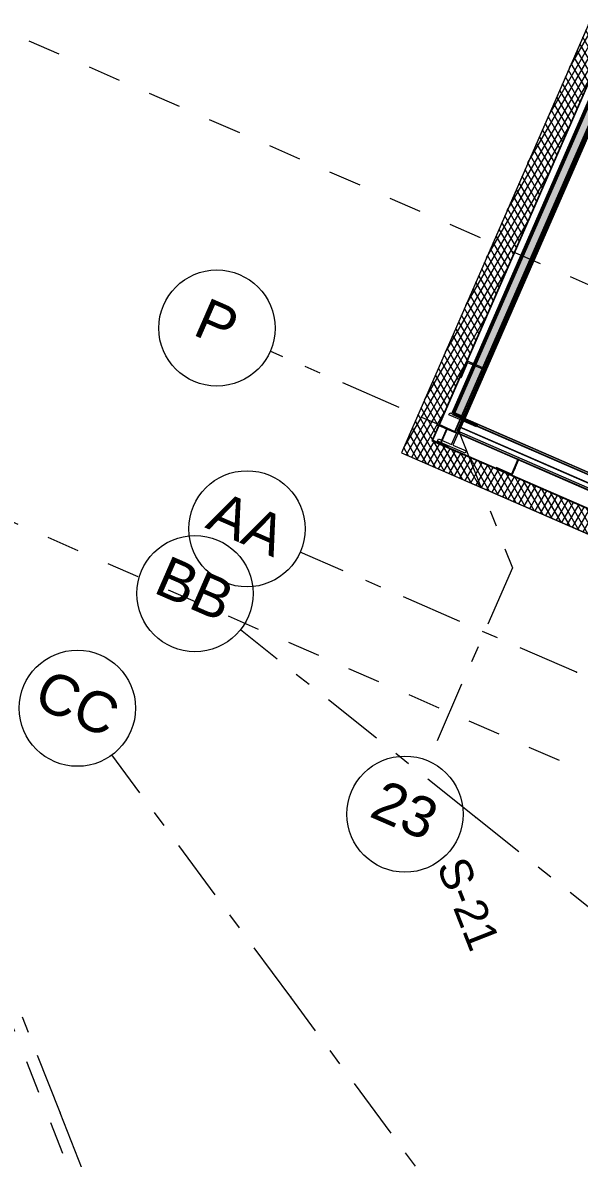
# Model space of a CAD drawing. Header units: millimetres. Extents: x -50172 to 145343, y -110728 to 25069.
# Drawn here: x -23716 to -18929, y -52817 to -43043 of the extents above; entities that cross this region are included whole.
import ezdxf
from ezdxf.enums import TextEntityAlignment as Align

# ---------------------------------------------------------------- set-up
doc = ezdxf.new("R2010")
doc.units = ezdxf.units.MM
doc.header["$MEASUREMENT"] = 0
doc.linetypes.add('Dashed', pattern=[564.444447, 282.222223, -282.222223])
doc.linetypes.add('Double Dashed', pattern=[1093.611073, 529.166651, -211.666656, 141.111112, -211.666656])
for name, color, linetype in [('A-25-M_Wall_Int', 7, 'Continuous'), ('A-95-MC_Marker_Section_P2.Marker', 7, 'Continuous'), ('COLUMN.IFC Import', 7, 'Continuous'), ('New_A-05-M_Gross_Int_Plant', 7, 'Continuous'), ('New_A-15-MG_Structural_Grid_Phase_2', 7, 'Continuous'), ('New_A-25-M_Wall_Ext', 7, 'Continuous'), ('New_A-25-M_Wall_Int', 7, 'Continuous')]:
    doc.layers.add(name, color=color, linetype=linetype)
for name, color, linetype, lineweight in [('A-25-M_Wall_Int_Pen_No__1', 7, 'Continuous', 13), ('A-95-MC_Marker_Section_P2.Marker_Pen_No__1', 7, 'Continuous', 13), ('A-95-MC_Marker_Section_P2.Marker_Pen_No__6', 7, 'Continuous', 35), ('COLUMN.IFC Import_Pen_No__2', 8, 'Continuous', 15), ('New_A-25-M_Wall_Ext_Pen_No__1', 7, 'Continuous', 13), ('New_ArchiCAD Zone Stamps_Pen_No__9', 7, 'Continuous', 13)]:
    doc.layers.add(name, color=color, linetype=linetype, lineweight=lineweight)
for name, color, linetype, lineweight, true_color in [('A-25-M_Wall_Int_Pen_No__107', 7, 'Continuous', 15, 0xa6a6a6), ('New_A-05-M_Gross_Int_Plant_Pen_No__74', 7, 'Continuous', 20, 0x606060), ('New_A-15-MG_Structural_Grid_Phase_2_Pen_No__222', 7, 'Continuous', 13, 0x65af33), ('New_A-25-M_Wall_Ext_Pen_No__107', 7, 'Continuous', 15, 0xa6a6a6), ('New_A-25-M_Wall_Int_Pen_No__107', 7, 'Continuous', 15, 0xa6a6a6), ('New_A-25-M_Wall_Int_Pen_No__27', 7, 'Continuous', 50, 0x2a2a2a)]:
    doc.layers.add(name, color=color, linetype=linetype, lineweight=lineweight, true_color=true_color)
doc.styles.add('GENERATED_STYLE_1', font='')
doc.styles.add('GENERATED_STYLE_3', font='')
doc.styles.add('GENERATED_STYLE_4', font='')
doc.styles.get('GENERATED_STYLE_1').set_extended_font_data('Arial', bold=True)
doc.styles.get('GENERATED_STYLE_3').set_extended_font_data('Arial')
doc.styles.get('GENERATED_STYLE_4').set_extended_font_data('Swis721 BT')
pattern_1 = [(60, (0, 0), (-43.30127, 25), []), (120, (0, 0), (43.30127, 25), [])]

# ---------------------------------------------------------------- blocks, each defined once
blk = doc.blocks.new('combined riser__6_1', base_point=(-17701.2, -46100.2))
at = {"layer": 'New_A-05-M_Gross_Int_Plant_Pen_No__74', "linetype": 'Continuous'}
for p, q in [((-18636.8, -43501.9), (-19921.1, -46447.1)), ((-15259, -44974.8), (-18636.8, -43501.9)), ((-16543.3, -47920), (-15259, -44974.8)), ((-19921.1, -46447.1), (-16543.3, -47920))]:
    blk.add_line(p, q, dxfattribs=at)
at = {"layer": 'New_ArchiCAD Zone Stamps_Pen_No__9'}
for tag, height, style, p in [('ROOM_NAME', 250, 'GENERATED_STYLE_1', (-18541.2, -45008.9)), ('measuredAreaCode', 200, 'GENERATED_STYLE_3', (-18729.6, -45429.6)), ('DUMMY_649', 200, 'GENERATED_STYLE_3', (-18422.2, -45563.7)), ('DUMMY_650', 200, 'GENERATED_STYLE_3', (-17951.5, -45768.9)), ('DUMMY_651', 133.3, 'GENERATED_STYLE_3', (-17672.2, -45875.5))]:
    blk.add_attdef(tag, text='', height=height, rotation=336.44041, dxfattribs=dict(at, style=style)).set_placement(p, align=Align.TOP_LEFT)
blk = doc.blocks.new('Wall_48_1', base_point=(-15988.2, -37427.8))
at = {"layer": 'New_A-25-M_Wall_Int_Pen_No__107', "linetype": 'Continuous', "lineweight": 0, "true_color": 0x292929}
blk.add_hatch(color=250, dxfattribs=at).paths.add_polyline_path([(-16079.9, -37387.9), (-20012.7, -46407.1), (-19921.1, -46447.1), (-15988.2, -37427.8)])
at = {"layer": 'New_A-25-M_Wall_Int_Pen_No__27', "linetype": 'Continuous', "flags": 128}
for points in [[(-16079.9, -37387.9), (-20012.7, -46407.1)], [(-19921.1, -46447.1), (-15988.2, -37427.8)], [(-15988.2, -37427.8), (-16079.9, -37387.9)], [(-20012.7, -46407.1), (-19921.1, -46447.1)]]:
    blk.add_lwpolyline(points, dxfattribs=at)
blk = doc.blocks.new('Wall_61_1', base_point=(-17552.3, -40992.6))
at = {"layer": 'New_A-25-M_Wall_Ext_Pen_No__107', "linetype": 'Continuous'}
for points in [[(-17886.9, -40846.7), (-20458.6, -46744.5), (-20457.7, -46744.2), (-17886.2, -40847)], [(-17704, -40926.4), (-20196, -46641.4), (-20195.4, -46641.2), (-17703.5, -40926.6)]]:
    blk.add_hatch(color=256, dxfattribs=at).paths.add_polyline_path(points)
h = blk.add_hatch(dxfattribs=at)
h.set_pattern_fill('Batt_Insulation_0001', color=256, style=0, pattern_type=2)
h.set_pattern_definition(pattern_1)
h.paths.add_polyline_path([(-17886.2, -40847), (-20457.7, -46744.2), (-20196, -46641.4), (-17704, -40926.4)])
at = {"layer": 'New_A-25-M_Wall_Ext_Pen_No__107', "linetype": 'Continuous', "lineweight": 0, "true_color": 0x535353}
for points in [[(-17703.5, -40926.6), (-20195.4, -46641.2), (-20191.4, -46639.6), (-17700.8, -40927.8)], [(-17568.8, -40985.4), (-20001.9, -46565.2), (-19997.9, -46563.6), (-17566, -40986.6)]]:
    blk.add_hatch(color=251, dxfattribs=at).paths.add_polyline_path(points)
at = {"layer": 'New_A-25-M_Wall_Ext_Pen_No__107', "linetype": 'Continuous'}
h = blk.add_hatch(dxfattribs=at)
h.set_pattern_fill('Plaster_0001', color=256, style=0, pattern_type=2)
h.set_pattern_definition([(246.4404, (0, 0), (-158.76755, 69.2305), [0, -100]), (246.4404, (59.4, -80.45), (-158.76755, 69.2305), [0, -100])])
h.paths.add_polyline_path([(-17566, -40986.6), (-19997.9, -46563.6), (-19978.2, -46555.9), (-17552.3, -40992.6)])
at = {"layer": 'New_A-25-M_Wall_Ext_Pen_No__1', "linetype": 'Continuous'}
for p, q in [((-17886.2, -40847), (-20457.7, -46744.2)), ((-17704, -40926.4), (-20196, -46641.4)), ((-17703.5, -40926.6), (-20195.4, -46641.2)), ((-17700.8, -40927.8), (-20191.4, -46639.6)), ((-17568.8, -40985.4), (-20001.9, -46565.2)), ((-17566, -40986.6), (-19997.9, -46563.6))]:
    blk.add_line(p, q, dxfattribs=at)
at = {"layer": 'New_A-25-M_Wall_Ext_Pen_No__1', "linetype": 'Continuous', "flags": 128}
for points in [[(-17886.9, -40846.7), (-20458.6, -46744.5)], [(-19978.2, -46555.9), (-17552.3, -40992.6)]]:
    blk.add_lwpolyline(points, dxfattribs=at)
blk = doc.blocks.new('Wall_62_1', base_point=(-19978.2, -46555.9))
at = {"layer": 'New_A-25-M_Wall_Ext_Pen_No__107', "linetype": 'Continuous', "lineweight": 0, "true_color": 0x535353}
for points in [[(-20001.9, -46565.2), (-6990.9, -52238.6), (-6992.4, -52234.7), (-19997.9, -46563.6)], [(-20195.4, -46641.2), (-6914.9, -52432.1), (-6916.4, -52428.2), (-20191.4, -46639.6)]]:
    blk.add_hatch(color=251, dxfattribs=at).paths.add_polyline_path(points)
at = {"layer": 'New_A-25-M_Wall_Ext_Pen_No__107', "linetype": 'Continuous'}
h = blk.add_hatch(dxfattribs=at)
h.set_pattern_fill('Plaster_0001', color=256, style=0, pattern_type=2)
h.set_pattern_definition([(336.4404, (0, 0), (69.2305, 158.76755), [0, -100]), (336.4404, (80.45, 59.4), (69.2305, 158.76755), [0, -100])])
h.paths.add_polyline_path([(-19997.9, -46563.6), (-6992.4, -52234.7), (-7000.2, -52214.9), (-19978.2, -46555.9)])
h = blk.add_hatch(dxfattribs=at)
h.set_pattern_fill('Batt_Insulation_0001', color=256, style=0, pattern_type=2)
h.set_pattern_definition(pattern_1)
h.paths.add_polyline_path([(-20457.7, -46744.2), (-6811.8, -52694.5), (-6914.6, -52432.8), (-20196, -46641.4)])
for points in [[(-20196, -46641.4), (-6914.6, -52432.8), (-6914.9, -52432.1), (-20195.4, -46641.2)], [(-20458.6, -46744.5), (-6811.5, -52695.4), (-6811.8, -52694.5), (-20457.7, -46744.2)]]:
    blk.add_hatch(color=256, dxfattribs=at).paths.add_polyline_path(points)
at = {"layer": 'New_A-25-M_Wall_Ext_Pen_No__1', "linetype": 'Continuous'}
for p, q in [((-20001.9, -46565.2), (-6990.9, -52238.6)), ((-19997.9, -46563.6), (-6992.4, -52234.7)), ((-20196, -46641.4), (-6914.6, -52432.8)), ((-20195.4, -46641.2), (-6914.9, -52432.1)), ((-20191.4, -46639.6), (-6916.4, -52428.2)), ((-20457.7, -46744.2), (-6811.8, -52694.5))]:
    blk.add_line(p, q, dxfattribs=at)
at = {"layer": 'New_A-25-M_Wall_Ext_Pen_No__1', "linetype": 'Continuous', "flags": 128}
for points in [[(-7000.2, -52214.9), (-19978.2, -46555.9)], [(-20458.6, -46744.5), (-6811.5, -52695.4)]]:
    blk.add_lwpolyline(points, dxfattribs=at)
blk = doc.blocks.new('Wall_65_1', base_point=(-7078.3, -52047.2))
at = {"layer": 'A-25-M_Wall_Int_Pen_No__107', "linetype": 'Continuous', "lineweight": 0, "true_color": 0x535353}
for points in [[(-19962.7, -46521.7), (-7034.3, -52159.1), (-7035.9, -52155.1), (-19961.5, -46518.9)], [(-19935.9, -46460.3), (-7069, -52070.9), (-7070.5, -52066.9), (-19934.7, -46457.5)]]:
    blk.add_hatch(color=251, dxfattribs=at).paths.add_polyline_path(points)
at = {"layer": 'A-25-M_Wall_Int_Pen_No__107', "linetype": 'Continuous'}
blk.add_hatch(color=256, dxfattribs=at).paths.add_polyline_path([(-19934.7, -46457.5), (-7070.5, -52066.9), (-7078.3, -52047.2), (-19928.7, -46443.8)])
at = {"layer": 'A-25-M_Wall_Int_Pen_No__1', "linetype": 'Continuous'}
for p, q in [((-19961.5, -46518.9), (-7035.9, -52155.1)), ((-19935.9, -46460.3), (-7069, -52070.9)), ((-19934.7, -46457.5), (-7070.5, -52066.9))]:
    blk.add_line(p, q, dxfattribs=at)
at = {"layer": 'A-25-M_Wall_Int_Pen_No__1', "linetype": 'Continuous', "flags": 128}
for points in [[(-19928.7, -46443.8), (-19962.7, -46521.7)], [(-19962.7, -46521.7), (-7034.3, -52159.1)], [(-7078.3, -52047.2), (-19928.7, -46443.8)]]:
    blk.add_lwpolyline(points, dxfattribs=at)
blk = doc.blocks.new('Standard grid marker_12')
at = {"layer": 'New_A-15-MG_Structural_Grid_Phase_2_Pen_No__222', "linetype": 'Double Dashed'}
for p, q in [((2590.8, 0), (19514.6, 0)), ((19514.6, 0), (19514.8, -0.2)), ((19514.8, -0.2), (22105.4, -0.2))]:
    blk.add_line(p, q, dxfattribs=at)
blk.add_point((19514.6, 0), dxfattribs=at)
at = {"layer": 'New_A-15-MG_Structural_Grid_Phase_2_Pen_No__222', "style": 'GENERATED_STYLE_4'}
for tag, p in [('AC_MarkerText_1_0', (-500, 43.2)), ('AC_MarkerText_1_1', (22605.4, 43.2))]:
    blk.add_attdef(tag, text='', height=350, rotation=225.01587, dxfattribs=at).set_placement(p, align=Align.MIDDLE_CENTER)
blk = doc.blocks.new('Standard grid marker_13')
at = {"layer": 'New_A-15-MG_Structural_Grid_Phase_2_Pen_No__222', "linetype": 'Double Dashed'}
for p, q in [((2590.6, 0), (19354.3, 0)), ((19354.3, 0), (21944.9, 0))]:
    blk.add_line(p, q, dxfattribs=at)
at = {"layer": 'New_A-15-MG_Structural_Grid_Phase_2_Pen_No__222', "linetype": 'Continuous'}
blk.add_circle((22444.9, 0), 500, dxfattribs=at)
at = {"layer": 'New_A-15-MG_Structural_Grid_Phase_2_Pen_No__222', "linetype": 'Double Dashed'}
blk.add_point((19354.3, 0), dxfattribs=at)
blk.add_point((19354.3, 0), dxfattribs=at)
at = {"layer": 'New_A-15-MG_Structural_Grid_Phase_2_Pen_No__222', "style": 'GENERATED_STYLE_4'}
for tag, p in [('AC_MarkerText_1_0', (-500, 43.6)), ('AC_MarkerText_1_1', (22444.9, 43.6))]:
    blk.add_attdef(tag, text='', height=350, rotation=210.0234, dxfattribs=at).set_placement(p, align=Align.MIDDLE_CENTER)
blk = doc.blocks.new('Standard grid marker_14')
at = {"layer": 'New_A-15-MG_Structural_Grid_Phase_2_Pen_No__222', "linetype": 'Double Dashed'}
for p, q in [((2591.1, 0), (19467, 0)), ((19467, 0), (19467.5, 0.5)), ((19467.5, 0.5), (22058.2, 0.5))]:
    blk.add_line(p, q, dxfattribs=at)
at = {"layer": 'New_A-15-MG_Structural_Grid_Phase_2_Pen_No__222', "linetype": 'Continuous'}
blk.add_circle((22558.2, 0.5), 500, dxfattribs=at)
at = {"layer": 'New_A-15-MG_Structural_Grid_Phase_2_Pen_No__222', "linetype": 'Double Dashed'}
blk.add_point((19467, 0), dxfattribs=at)
at = {"layer": 'New_A-15-MG_Structural_Grid_Phase_2_Pen_No__222', "style": 'GENERATED_STYLE_4'}
for tag, p in [('AC_MarkerText_1_0', (-500, 43.9)), ('AC_MarkerText_1_1', (22558.2, 43.9))]:
    blk.add_attdef(tag, text='', height=350, rotation=195.02767, dxfattribs=at).set_placement(p, align=Align.MIDDLE_CENTER)
blk = doc.blocks.new('Standard grid marker_15')
at = {"layer": 'New_A-15-MG_Structural_Grid_Phase_2_Pen_No__222', "linetype": 'Double Dashed'}
for p, q in [((2590.6, 0), (20063.5, 0)), ((20063.5, 0), (22654.2, 0))]:
    blk.add_line(p, q, dxfattribs=at)
at = {"layer": 'New_A-15-MG_Structural_Grid_Phase_2_Pen_No__222', "linetype": 'Continuous'}
blk.add_circle((23154.2, 0), 500, dxfattribs=at)
at = {"layer": 'New_A-15-MG_Structural_Grid_Phase_2_Pen_No__222', "linetype": 'Double Dashed'}
blk.add_point((20063.5, 0), dxfattribs=at)
blk.add_point((20063.5, 0), dxfattribs=at)
at = {"layer": 'New_A-15-MG_Structural_Grid_Phase_2_Pen_No__222', "style": 'GENERATED_STYLE_4'}
for tag, p in [('AC_MarkerText_1_0', (-500, 43.4)), ('AC_MarkerText_1_1', (23154.2, 43.4))]:
    blk.add_attdef(tag, text='', height=350, rotation=180, dxfattribs=at).set_placement(p, align=Align.MIDDLE_CENTER)
blk = doc.blocks.new('Column 127')
at = {"layer": 'COLUMN.IFC Import_Pen_No__2', "linetype": 'Continuous'}
for p, q in [((75, 75), (65, 75)), ((65, 75), (65, -65)), ((75, -75), (75, 75)), ((65, -65), (-75, -65)), ((-75, -65), (-75, -75)), ((-75, -75), (75, -75))]:
    blk.add_line(p, q, dxfattribs=at)
blk = doc.blocks.new('Column 132')
at = {"layer": 'COLUMN.IFC Import_Pen_No__2', "linetype": 'Continuous'}
for p, q in [((75, 75), (65, 75)), ((65, 75), (65, -65)), ((75, -75), (75, 75)), ((65, -65), (-75, -65)), ((-75, -65), (-75, -75)), ((-75, -75), (75, -75))]:
    blk.add_line(p, q, dxfattribs=at)
blk = doc.blocks.new('Discrete Accessory 1094')
at = {"layer": 'COLUMN.IFC Import_Pen_No__2', "linetype": 'Continuous'}
for p, q in [((76.1, 76.2), (-76.1, 76.2)), ((-76.1, 76.2), (-76.1, 69.4)), ((-76.1, 69.4), (-2.9, 69.4)), ((-2.9, 69.4), (-2.9, -69.4)), ((2.9, -69.4), (2.9, 69.4)), ((2.9, 69.4), (76.1, 69.4)), ((76.1, 69.4), (76.1, 76.2)), ((-2.9, -69.4), (-76.1, -69.4)), ((-76.1, -69.4), (-76.1, -76.2)), ((-76.1, -76.2), (76.1, -76.2)), ((76.1, -69.4), (2.9, -69.4)), ((76.1, -76.2), (76.1, -69.4))]:
    blk.add_line(p, q, dxfattribs=at)
blk = doc.blocks.new('Column 140')
at = {"layer": 'COLUMN.IFC Import_Pen_No__2', "linetype": 'Continuous'}
for p, q in [((-129.4, 133.35), (129.4, 133.35)), ((-129.4, 112.85), (-129.4, 133.35)), ((-6.4, 112.85), (-129.4, 112.85)), ((-6.4, -112.85), (-6.4, 112.85)), ((6.4, 112.85), (6.4, -112.85)), ((129.4, 112.85), (6.4, 112.85)), ((129.4, 133.35), (129.4, 112.85)), ((-129.4, -112.85), (-6.4, -112.85)), ((-129.4, -133.35), (-129.4, -112.85)), ((129.4, -133.35), (-129.4, -133.35)), ((6.4, -112.85), (129.4, -112.85)), ((129.4, -112.85), (129.4, -133.35))]:
    blk.add_line(p, q, dxfattribs=at)
blk = doc.blocks.new('Column 182')
at = {"layer": 'COLUMN.IFC Import_Pen_No__2', "linetype": 'Continuous'}
for p, q in [((27.5, 75), (27.5, -65)), ((27.5, -65), (27.5, 75)), ((27.5, 75), (27.5, 75)), ((27.5, 75), (37.5, 75)), ((37.5, 75), (37.5, -75)), ((-37.5, -75), (-37.5, -65)), ((27.5, -65), (-37.5, -65)), ((-37.5, -65), (-37.5, -75)), ((-37.5, -65), (-37.5, -65)), ((-37.5, -75), (37.5, -75)), ((-37.5, -75), (-37.5, -75))]:
    blk.add_line(p, q, dxfattribs=at)
blk = doc.blocks.new('Beam 1399')
at = {"layer": 'COLUMN.IFC Import_Pen_No__2', "linetype": 'Continuous'}
for p, q in [((-37.5, 75), (-37.5, 65)), ((37.5, 75), (-37.5, 75)), ((-37.5, 65), (-37.5, 65)), ((-37.5, 65), (-37.5, 65)), ((-37.5, 65), (27.5, 65)), ((27.5, -75), (27.5, 65)), ((37.5, 75), (37.5, -75)), ((37.5, -75), (27.5, -75)), ((27.5, -75), (27.5, -75))]:
    blk.add_line(p, q, dxfattribs=at)
blk = doc.blocks.new('Standard grid marker_38')
at = {"layer": 'New_A-15-MG_Structural_Grid_Phase_2_Pen_No__222', "linetype": 'Double Dashed'}
for p, q in [((2709.9, 0), (1812.5, -897.4)), ((2709.9, 0), (20151.3, 0)), ((1812.5, -897.4), (0, -897.4))]:
    blk.add_line(p, q, dxfattribs=at)
at = {"layer": 'New_A-15-MG_Structural_Grid_Phase_2_Pen_No__222', "linetype": 'Continuous'}
blk.add_circle((-500, -897.4), 500, dxfattribs=at)
at = {"layer": 'New_A-15-MG_Structural_Grid_Phase_2_Pen_No__222', "linetype": 'Double Dashed'}
blk.add_point((2709.9, 0), dxfattribs=at)
at = {"layer": 'New_A-15-MG_Structural_Grid_Phase_2_Pen_No__222', "style": 'GENERATED_STYLE_4'}
for tag, p in [('AC_MarkerText_1_0', (-500, -861)), ('AC_MarkerText_1_1', (23361.2, -861))]:
    blk.add_attdef(tag, text='', height=350, rotation=270, dxfattribs=at).set_placement(p, align=Align.MIDDLE_CENTER)
blk = doc.blocks.new('Standard grid marker_42')
at = {"layer": 'New_A-15-MG_Structural_Grid_Phase_2_Pen_No__222', "linetype": 'Double Dashed'}
blk.add_line((16869.3, 0), (23548.5, 0), dxfattribs=at)
at = {"layer": 'New_A-15-MG_Structural_Grid_Phase_2_Pen_No__222', "linetype": 'Continuous'}
blk.add_circle((24048.5, 0), 500, dxfattribs=at)
at = {"layer": 'New_A-15-MG_Structural_Grid_Phase_2_Pen_No__222', "style": 'GENERATED_STYLE_4'}
for tag, p in [('AC_MarkerText_1_0', (-500, 43.4)), ('AC_MarkerText_1_1', (24048.5, 43.4))]:
    blk.add_attdef(tag, text='', height=350, rotation=180, dxfattribs=at).set_placement(p, align=Align.MIDDLE_CENTER)
blk = doc.blocks.new('Cutting Plane_1_1', base_point=(-16057.7, -71396.2))
at = {"layer": 'A-95-MC_Marker_Section_P2.Marker_Pen_No__1', "linetype": 'Dashed'}
blk.add_line((-16149.1, -71163.5), (-24894.6, -48893.9), dxfattribs=at)
at = {"layer": 'A-95-MC_Marker_Section_P2.Marker_Pen_No__6', "insert": (-20161.3, -50300), "char_height": 275, "attachment_point": 7, "rotation": 291.44041, "style": 'GENERATED_STYLE_4'}
blk.add_mtext('\\A1;{\\fSwis721 BT|b0|i0|c0|p34;S-21}', dxfattribs=at)
blk = doc.blocks.new('Cutting Plane_6_1', base_point=(10470.5, -62286.8))
at = {"layer": 'A-95-MC_Marker_Section_P2.Marker_Pen_No__1', "linetype": 'Dashed'}
blk.add_line((3665.4, -59319.5), (-44301, -38403.7), dxfattribs=at)
blk = doc.blocks.new('Cutting Plane_8_1', base_point=(12010.4, -58755.3))
at = {"layer": 'A-95-MC_Marker_Section_P2.Marker_Pen_No__1', "linetype": 'Dashed'}
blk.add_line((11781.2, -58655.4), (-40955.4, -35659.6), dxfattribs=at)

msp = doc.modelspace()

# ---------------------------------------------------------------- block references
at = {"layer": 'A-25-M_Wall_Int', "color": 250, "lineweight": 50, "true_color": 0x2a2a2a}
msp.add_blockref('Wall_65_1', (-7078.3, -52047.2), dxfattribs=at)
at = {"layer": 'A-95-MC_Marker_Section_P2.Marker'}
for name, p in [('Cutting Plane_8_1', (12010.4, -58755.3)), ('Cutting Plane_6_1', (10470.5, -62286.8)), ('Cutting Plane_1_1', (-16057.7, -71396.2))]:
    msp.add_blockref(name, p, dxfattribs=at)
at = {"layer": 'COLUMN.IFC Import', "linetype": 'Continuous', "zscale": 1000}
for name, p, rotation in [('Column 182', (-19891, -46037.6), 156.4404115839877), ('Column 132', (-19856.6, -46052.6), 156.4404115839877), ('Column 140', (-19976.3, -46573.8), 336.4404115839877), ('Discrete Accessory 1094', (-20095.3, -46602.8), 336.4404115839877), ('Column 127', (-19546.4, -46842.4), 336.4404115839877), ('Beam 1399', (-19561.4, -46876.8), 246.4404115836223)]:
    msp.add_blockref(name, p, dxfattribs=dict(at, rotation=rotation))
at = {"layer": 'New_A-05-M_Gross_Int_Plant', "linetype": 'Continuous'}
ref = msp.add_blockref('combined riser__6_1', (-17701.2, -46100.2), dxfattribs=at)
ref.add_attrib('ROOM_NAME', 'combined riser', dxfattribs={"layer": 'New_ArchiCAD Zone Stamps_Pen_No__9', "color": 7, "height": 250, "rotation": 336.44041, "style": 'GENERATED_STYLE_1'}).set_placement((-18541.2, -45008.9), align=Align.TOP_LEFT)
ref.add_attrib('measuredAreaCode', 'A: ', dxfattribs={"layer": 'New_ArchiCAD Zone Stamps_Pen_No__9', "color": 7, "height": 200, "rotation": 336.44041, "style": 'GENERATED_STYLE_3'}).set_placement((-18729.6, -45429.6), align=Align.TOP_LEFT)
ref.add_attrib('DUMMY_649', '11.8', dxfattribs={"layer": 'New_ArchiCAD Zone Stamps_Pen_No__9', "color": 7, "height": 200, "rotation": 336.44041, "style": 'GENERATED_STYLE_3'}).set_placement((-18422.2, -45563.7), align=Align.TOP_LEFT)
ref.add_attrib('DUMMY_650', ' m', dxfattribs={"layer": 'New_ArchiCAD Zone Stamps_Pen_No__9', "color": 7, "height": 200, "rotation": 336.44041, "style": 'GENERATED_STYLE_3'}).set_placement((-17951.5, -45768.9), align=Align.TOP_LEFT)
ref.add_attrib('DUMMY_651', '2', dxfattribs={"layer": 'New_ArchiCAD Zone Stamps_Pen_No__9', "color": 7, "height": 133.3, "rotation": 336.44041, "style": 'GENERATED_STYLE_3'}).set_placement((-17672.2, -45875.5), align=Align.TOP_LEFT)
at = {"layer": 'New_A-15-MG_Structural_Grid_Phase_2', "color": 8, "linetype": 'Continuous', "lineweight": 15}
ref = msp.add_blockref('Standard grid marker_38', (-21050.7, -49037.7), dxfattribs=dict(at, zscale=1000, rotation=66.44041158399293))
ref.add_attrib('AC_MarkerText_1', '23', dxfattribs={"layer": 'New_A-15-MG_Structural_Grid_Phase_2_Pen_No__222', "color": 85, "true_color": 0x65af33, "height": 350, "rotation": 336.44041, "style": 'GENERATED_STYLE_4'}).set_placement((-20428, -49818.3), align=Align.MIDDLE_CENTER)
ref = msp.add_blockref('Standard grid marker_42', (-1.9, -55283.6), dxfattribs=dict(at, zscale=1000, rotation=156.4404115839929))
ref.add_attrib('AC_MarkerText_1_1', 'P', dxfattribs={"layer": 'New_A-15-MG_Structural_Grid_Phase_2_Pen_No__222', "color": 85, "true_color": 0x65af33, "height": 350, "rotation": 336.44041, "style": 'GENERATED_STYLE_4'}).set_placement((-22045.8, -45628), align=Align.MIDDLE_CENTER)
ref = msp.add_blockref('Standard grid marker_15', (-562.6, -56653.6), dxfattribs=dict(at, zscale=1000, rotation=156.4404115839914))
ref.add_attrib('AC_MarkerText_1_1', 'AA', dxfattribs={"layer": 'New_A-15-MG_Structural_Grid_Phase_2_Pen_No__222', "color": 85, "true_color": 0x65af33, "height": 350, "rotation": 336.44041, "style": 'GENERATED_STYLE_4'}).set_placement((-21786.7, -47355.4), align=Align.MIDDLE_CENTER)
ref = msp.add_blockref('Standard grid marker_14', (-4601.2, -62025.7), dxfattribs=dict(at, zscale=1000, rotation=141.4127390902341))
ref.add_attrib('AC_MarkerText_1_1', 'BB', dxfattribs={"layer": 'New_A-15-MG_Structural_Grid_Phase_2_Pen_No__222', "color": 85, "true_color": 0x65af33, "height": 350, "rotation": 336.44041, "style": 'GENERATED_STYLE_4'}).set_placement((-22234.4, -47913.1), align=Align.MIDDLE_CENTER)
ref = msp.add_blockref('Standard grid marker_13', (-9920.8, -67004.8), dxfattribs=dict(at, zscale=1000, rotation=126.417012497801))
ref.add_attrib('AC_MarkerText_1_1', 'CC', dxfattribs={"layer": 'New_A-15-MG_Structural_Grid_Phase_2_Pen_No__222', "color": 85, "true_color": 0x65af33, "height": 350, "rotation": 336.44041, "style": 'GENERATED_STYLE_4'}).set_placement((-23245.3, -48899.3), align=Align.MIDDLE_CENTER)
at = {"layer": 'New_A-15-MG_Structural_Grid_Phase_2', "color": 8, "linetype": 'Continuous', "lineweight": 15, "zscale": 1000, "rotation": 111.4245376389394}
msp.add_blockref('Standard grid marker_12', (-16266.9, -70590.4), dxfattribs=at)
at = {"layer": 'New_A-25-M_Wall_Ext', "color": 250, "lineweight": 50, "true_color": 0x2a2a2a}
for name, p in [('Wall_61_1', (-17552.3, -40992.6)), ('Wall_62_1', (-19978.2, -46555.9))]:
    msp.add_blockref(name, p, dxfattribs=at)
at = {"layer": 'New_A-25-M_Wall_Int', "color": 250, "lineweight": 50, "true_color": 0x2a2a2a}
msp.add_blockref('Wall_48_1', (-15988.2, -37427.8), dxfattribs=at)

doc.saveas('drawing.dxf')
